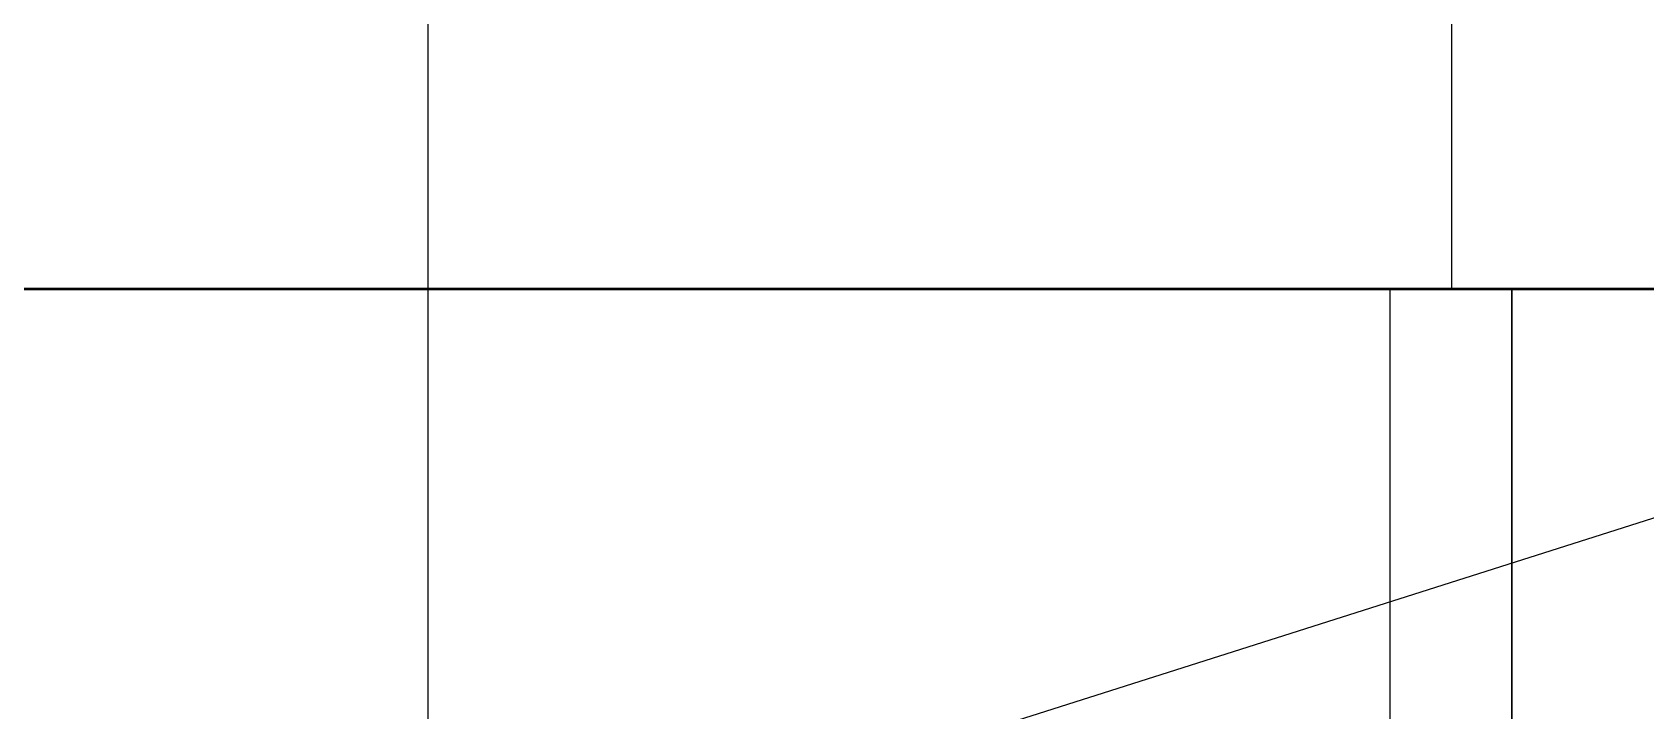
# Model space of a CAD drawing. Header units: millimetres. Extents: x 0 to 594, y 0 to 420.
# Drawn here: x 91.43 to 96.81, y 350.87 to 353.13 of the extents above; entities that cross this region are included whole.
import ezdxf

# ---------------------------------------------------------------- set-up
doc = ezdxf.new("R2010")
doc.units = ezdxf.units.MM
doc.linetypes.add('ISO02-TRAZOS', pattern=[3.75, 3, -0.75])
doc.linetypes.add('ISO04-TRAZO-PUNTO', pattern=[7.625, 6, -0.75, 0.125, -0.75])
for name, color, linetype, lineweight in [('01-VISIBLE', 7, 'CONTINUOUS', 50), ('02-OCULTA', 4, 'ISO02-TRAZOS', 25), ('03-EJE', 1, 'ISO04-TRAZO-PUNTO', 25), ('08-FINA', 5, 'CONTINUOUS', 25)]:
    doc.layers.add(name, color=color, linetype=linetype, lineweight=lineweight)

msp = doc.modelspace()

# ---------------------------------------------------------------- linework, layer by layer
at = {"layer": '01-VISIBLE'}
msp.add_lwpolyline([(91.3986, 352.2761), (91.4486, 352.2761), (91.4987, 352.2761), (91.5487, 352.2761), (91.5988, 352.2761), (91.6489, 352.2761), (91.6989, 352.2761), (91.749, 352.2761), (91.799, 352.2761), (91.8491, 352.2761), (91.8991, 352.2761), (91.9492, 352.2761), (91.9992, 352.2761), (92.0493, 352.2761), (92.0993, 352.2761), (92.1494, 352.2761), (92.1994, 352.2761), (92.2495, 352.2761), (92.2995, 352.2761), (92.3496, 352.2761), (92.3996, 352.2761), (92.4497, 352.2761), (92.4997, 352.2761), (92.5498, 352.2761), (92.5998, 352.2761), (92.6499, 352.2761), (92.6999, 352.2761), (92.75, 352.2761), (92.8001, 352.2761), (92.8501, 352.2761), (92.9002, 352.2761), (92.9502, 352.2761), (93.0003, 352.2761), (93.0503, 352.2761), (93.1004, 352.2761), (93.1504, 352.2761), (93.2005, 352.2761), (93.2505, 352.2761), (93.3006, 352.2761), (93.3506, 352.2761), (93.4007, 352.2761), (93.4507, 352.2761), (93.5008, 352.2761), (93.5508, 352.2761), (93.6009, 352.2761), (93.6509, 352.2761), (93.701, 352.2761), (93.751, 352.2761), (93.8011, 352.2761), (93.8511, 352.2761), (93.9012, 352.2761), (93.9513, 352.2761), (94.0013, 352.2761), (94.0514, 352.2761), (94.1014, 352.2761), (94.1515, 352.2761), (94.2015, 352.2761), (94.2516, 352.2761), (94.3016, 352.2761), (94.3517, 352.2761), (94.4017, 352.2761), (94.4518, 352.2761), (94.5018, 352.2761), (94.5519, 352.2761), (94.6019, 352.2761), (94.652, 352.2761), (94.702, 352.2761), (94.7521, 352.2761), (94.8021, 352.2761), (94.8522, 352.2761), (94.9022, 352.2761), (94.9523, 352.2761), (95.0023, 352.2761), (95.0524, 352.2761), (95.1024, 352.2761), (95.1525, 352.2761), (95.2026, 352.2761), (95.2526, 352.2761), (95.3027, 352.2761), (95.3527, 352.2761), (95.4028, 352.2761), (95.4528, 352.2761), (95.5029, 352.2761), (95.5529, 352.2761), (95.603, 352.2761), (95.653, 352.2761), (95.7031, 352.2761), (95.7531, 352.2761), (95.8032, 352.2761), (95.8532, 352.2761), (95.9033, 352.2761), (95.9533, 352.2761), (96.0034, 352.2761), (96.0534, 352.2761), (96.1035, 352.2761), (96.1535, 352.2761), (96.2036, 352.2761), (96.2536, 352.2761), (96.3037, 352.2761), (96.3538, 352.2761), (96.4038, 352.2761), (96.4539, 352.2761), (96.5039, 352.2761), (96.554, 352.2761), (96.604, 352.2761), (96.6541, 352.2761), (96.7041, 352.2761), (96.7542, 352.2761), (96.8042, 352.2761), (96.8543, 352.2761)], dxfattribs=at)
at = {"layer": '02-OCULTA'}
for p, q in [((96.16, 352.2761), (96.16, 353.6261)), ((95.955, 350.6561), (95.955, 352.2761)), ((96.36, 352.2761), (96.36, 348.1533)), ((96.36, 350.6561), (96.36, 352.2761))]:
    msp.add_line(p, q, dxfattribs=at)
for points in [[(96.16, 352.2761), (96.1099, 352.2761), (96.0597, 352.2761), (96.0096, 352.2761), (95.9594, 352.2761), (95.9093, 352.2761), (95.8591, 352.2761), (95.809, 352.2761), (95.7588, 352.2761), (95.7087, 352.2761), (95.6585, 352.2761), (95.6084, 352.2761), (95.5582, 352.2761), (95.5081, 352.2761), (95.4579, 352.2761), (95.4078, 352.2761), (95.3576, 352.2761), (95.3075, 352.2761), (95.2574, 352.2761), (95.2072, 352.2761), (95.1571, 352.2761), (95.1069, 352.2761), (95.0568, 352.2761), (95.0066, 352.2761), (94.9565, 352.2761), (94.9063, 352.2761), (94.8562, 352.2761), (94.806, 352.2761), (94.7559, 352.2761), (94.7057, 352.2761), (94.6556, 352.2761), (94.6054, 352.2761), (94.5553, 352.2761), (94.5051, 352.2761), (94.455, 352.2761), (94.4049, 352.2761), (94.3547, 352.2761), (94.3046, 352.2761), (94.2544, 352.2761), (94.2043, 352.2761), (94.1541, 352.2761), (94.104, 352.2761), (94.0538, 352.2761), (94.0037, 352.2761), (93.9535, 352.2761), (93.9034, 352.2761), (93.8532, 352.2761), (93.8031, 352.2761), (93.7529, 352.2761), (93.7028, 352.2761), (93.6526, 352.2761), (93.6025, 352.2761), (93.5524, 352.2761), (93.5022, 352.2761), (93.4521, 352.2761), (93.4019, 352.2761), (93.3518, 352.2761), (93.3016, 352.2761), (93.2515, 352.2761), (93.2013, 352.2761), (93.1512, 352.2761), (93.101, 352.2761), (93.0509, 352.2761), (93.0007, 352.2761), (92.9506, 352.2761), (92.9004, 352.2761), (92.8503, 352.2761), (92.8001, 352.2761), (92.75, 352.2761), (92.6999, 352.2761), (92.6497, 352.2761), (92.5996, 352.2761), (92.5494, 352.2761), (92.4993, 352.2761), (92.4491, 352.2761), (92.399, 352.2761), (92.3488, 352.2761), (92.2987, 352.2761), (92.2485, 352.2761), (92.1984, 352.2761), (92.1482, 352.2761), (92.0981, 352.2761), (92.0479, 352.2761), (91.9978, 352.2761), (91.9476, 352.2761), (91.8975, 352.2761), (91.8474, 352.2761), (91.7972, 352.2761), (91.7471, 352.2761), (91.6969, 352.2761), (91.6468, 352.2761), (91.5966, 352.2761), (91.5465, 352.2761), (91.4963, 352.2761), (91.4462, 352.2761), (91.396, 352.2761)], [(91.396, 352.2761), (91.4462, 352.2761), (91.4963, 352.2761), (91.5465, 352.2761), (91.5966, 352.2761), (91.6468, 352.2761), (91.6969, 352.2761), (91.7471, 352.2761), (91.7972, 352.2761), (91.8474, 352.2761), (91.8975, 352.2761), (91.9476, 352.2761), (91.9978, 352.2761), (92.0479, 352.2761), (92.0981, 352.2761), (92.1482, 352.2761), (92.1984, 352.2761), (92.2485, 352.2761), (92.2987, 352.2761), (92.3488, 352.2761), (92.399, 352.2761), (92.4491, 352.2761), (92.4993, 352.2761), (92.5494, 352.2761), (92.5996, 352.2761), (92.6497, 352.2761), (92.6999, 352.2761), (92.75, 352.2761), (92.8001, 352.2761), (92.8503, 352.2761), (92.9004, 352.2761), (92.9506, 352.2761), (93.0007, 352.2761), (93.0509, 352.2761), (93.101, 352.2761), (93.1512, 352.2761), (93.2013, 352.2761), (93.2515, 352.2761), (93.3016, 352.2761), (93.3518, 352.2761), (93.4019, 352.2761), (93.4521, 352.2761), (93.5022, 352.2761), (93.5524, 352.2761), (93.6025, 352.2761), (93.6526, 352.2761), (93.7028, 352.2761), (93.7529, 352.2761), (93.8031, 352.2761), (93.8532, 352.2761), (93.9034, 352.2761), (93.9535, 352.2761), (94.0037, 352.2761), (94.0538, 352.2761), (94.104, 352.2761), (94.1541, 352.2761), (94.2043, 352.2761), (94.2544, 352.2761), (94.3046, 352.2761), (94.3547, 352.2761), (94.4049, 352.2761), (94.455, 352.2761), (94.5051, 352.2761), (94.5553, 352.2761), (94.6054, 352.2761), (94.6556, 352.2761), (94.7057, 352.2761), (94.7559, 352.2761), (94.806, 352.2761), (94.8562, 352.2761), (94.9063, 352.2761), (94.9565, 352.2761), (95.0066, 352.2761), (95.0568, 352.2761), (95.1069, 352.2761), (95.1571, 352.2761), (95.2072, 352.2761), (95.2574, 352.2761), (95.3075, 352.2761), (95.3576, 352.2761), (95.4078, 352.2761), (95.4579, 352.2761), (95.5081, 352.2761), (95.5582, 352.2761), (95.6084, 352.2761), (95.6585, 352.2761), (95.7087, 352.2761), (95.7588, 352.2761), (95.809, 352.2761), (95.8591, 352.2761), (95.9093, 352.2761), (95.9594, 352.2761), (96.0096, 352.2761), (96.0597, 352.2761), (96.1099, 352.2761), (96.16, 352.2761)], [(96.36, 352.2761), (96.3099, 352.2761), (96.2597, 352.2761), (96.2096, 352.2761), (96.1594, 352.2761), (96.1093, 352.2761), (96.0592, 352.2761), (96.009, 352.2761), (95.9589, 352.2761), (95.9087, 352.2761), (95.8586, 352.2761), (95.8085, 352.2761), (95.7583, 352.2761), (95.7082, 352.2761), (95.6581, 352.2761), (95.6079, 352.2761), (95.5578, 352.2761), (95.5076, 352.2761), (95.4575, 352.2761), (95.4074, 352.2761), (95.3572, 352.2761), (95.3071, 352.2761), (95.2569, 352.2761), (95.2068, 352.2761), (95.1567, 352.2761), (95.1065, 352.2761), (95.0564, 352.2761), (95.0062, 352.2761), (94.9561, 352.2761), (94.906, 352.2761), (94.8558, 352.2761), (94.8057, 352.2761), (94.7556, 352.2761), (94.7054, 352.2761), (94.6553, 352.2761), (94.6051, 352.2761), (94.555, 352.2761), (94.5049, 352.2761), (94.4547, 352.2761), (94.4046, 352.2761), (94.3544, 352.2761), (94.3043, 352.2761), (94.2542, 352.2761), (94.204, 352.2761), (94.1539, 352.2761), (94.1038, 352.2761), (94.0536, 352.2761), (94.0035, 352.2761), (93.9533, 352.2761), (93.9032, 352.2761), (93.8531, 352.2761), (93.8029, 352.2761), (93.7528, 352.2761), (93.7026, 352.2761), (93.6525, 352.2761), (93.6024, 352.2761), (93.5522, 352.2761), (93.5021, 352.2761), (93.4519, 352.2761), (93.4018, 352.2761), (93.3517, 352.2761), (93.3015, 352.2761), (93.2514, 352.2761), (93.2013, 352.2761), (93.1511, 352.2761), (93.101, 352.2761), (93.0508, 352.2761), (93.0007, 352.2761), (92.9506, 352.2761), (92.9004, 352.2761), (92.8503, 352.2761), (92.8001, 352.2761), (92.75, 352.2761), (92.6999, 352.2761), (92.6497, 352.2761), (92.5996, 352.2761), (92.5494, 352.2761), (92.4993, 352.2761), (92.4492, 352.2761), (92.399, 352.2761), (92.3489, 352.2761), (92.2987, 352.2761), (92.2486, 352.2761), (92.1985, 352.2761), (92.1483, 352.2761), (92.0982, 352.2761), (92.0481, 352.2761), (91.9979, 352.2761), (91.9478, 352.2761), (91.8976, 352.2761), (91.8475, 352.2761), (91.7974, 352.2761), (91.7472, 352.2761), (91.6971, 352.2761), (91.6469, 352.2761), (91.5968, 352.2761), (91.5467, 352.2761), (91.4965, 352.2761), (91.4464, 352.2761), (91.3962, 352.2761)], [(91.3962, 352.2761), (91.4464, 352.2761), (91.4965, 352.2761), (91.5467, 352.2761), (91.5968, 352.2761), (91.6469, 352.2761), (91.6971, 352.2761), (91.7472, 352.2761), (91.7974, 352.2761), (91.8475, 352.2761), (91.8976, 352.2761), (91.9478, 352.2761), (91.9979, 352.2761), (92.0481, 352.2761), (92.0982, 352.2761), (92.1483, 352.2761), (92.1985, 352.2761), (92.2486, 352.2761), (92.2987, 352.2761), (92.3489, 352.2761), (92.399, 352.2761), (92.4492, 352.2761), (92.4993, 352.2761), (92.5494, 352.2761), (92.5996, 352.2761), (92.6497, 352.2761), (92.6999, 352.2761), (92.75, 352.2761), (92.8001, 352.2761), (92.8503, 352.2761), (92.9004, 352.2761), (92.9506, 352.2761), (93.0007, 352.2761), (93.0508, 352.2761), (93.101, 352.2761), (93.1511, 352.2761), (93.2013, 352.2761), (93.2514, 352.2761), (93.3015, 352.2761), (93.3517, 352.2761), (93.4018, 352.2761), (93.4519, 352.2761), (93.5021, 352.2761), (93.5522, 352.2761), (93.6024, 352.2761), (93.6525, 352.2761), (93.7026, 352.2761), (93.7528, 352.2761), (93.8029, 352.2761), (93.8531, 352.2761), (93.9032, 352.2761), (93.9533, 352.2761), (94.0035, 352.2761), (94.0536, 352.2761), (94.1038, 352.2761), (94.1539, 352.2761), (94.204, 352.2761), (94.2542, 352.2761), (94.3043, 352.2761), (94.3544, 352.2761), (94.4046, 352.2761), (94.4547, 352.2761), (94.5049, 352.2761), (94.555, 352.2761), (94.6051, 352.2761), (94.6553, 352.2761), (94.7054, 352.2761), (94.7556, 352.2761), (94.8057, 352.2761), (94.8558, 352.2761), (94.906, 352.2761), (94.9561, 352.2761), (95.0062, 352.2761), (95.0564, 352.2761), (95.1065, 352.2761), (95.1567, 352.2761), (95.2068, 352.2761), (95.2569, 352.2761), (95.3071, 352.2761), (95.3572, 352.2761), (95.4074, 352.2761), (95.4575, 352.2761), (95.5076, 352.2761), (95.5578, 352.2761), (95.6079, 352.2761), (95.6581, 352.2761), (95.7082, 352.2761), (95.7583, 352.2761), (95.8085, 352.2761), (95.8586, 352.2761), (95.9087, 352.2761), (95.9589, 352.2761), (96.009, 352.2761), (96.0592, 352.2761), (96.1093, 352.2761), (96.1594, 352.2761), (96.2096, 352.2761), (96.2597, 352.2761), (96.3099, 352.2761), (96.36, 352.2761)], [(96.36, 352.2761), (96.3099, 352.2761), (96.2597, 352.2761), (96.2096, 352.2761), (96.1594, 352.2761), (96.1093, 352.2761), (96.0592, 352.2761), (96.009, 352.2761), (95.9589, 352.2761), (95.9087, 352.2761), (95.8586, 352.2761), (95.8085, 352.2761), (95.7583, 352.2761), (95.7082, 352.2761), (95.6581, 352.2761), (95.6079, 352.2761), (95.5578, 352.2761), (95.5076, 352.2761), (95.4575, 352.2761), (95.4074, 352.2761), (95.3572, 352.2761), (95.3071, 352.2761), (95.2569, 352.2761), (95.2068, 352.2761), (95.1567, 352.2761), (95.1065, 352.2761), (95.0564, 352.2761), (95.0062, 352.2761), (94.9561, 352.2761), (94.906, 352.2761), (94.8558, 352.2761), (94.8057, 352.2761), (94.7556, 352.2761), (94.7054, 352.2761), (94.6553, 352.2761), (94.6051, 352.2761), (94.555, 352.2761), (94.5049, 352.2761), (94.4547, 352.2761), (94.4046, 352.2761), (94.3544, 352.2761), (94.3043, 352.2761), (94.2542, 352.2761), (94.204, 352.2761), (94.1539, 352.2761), (94.1038, 352.2761), (94.0536, 352.2761), (94.0035, 352.2761), (93.9533, 352.2761), (93.9032, 352.2761), (93.8531, 352.2761), (93.8029, 352.2761), (93.7528, 352.2761), (93.7026, 352.2761), (93.6525, 352.2761), (93.6024, 352.2761), (93.5522, 352.2761), (93.5021, 352.2761), (93.4519, 352.2761), (93.4018, 352.2761), (93.3517, 352.2761), (93.3015, 352.2761), (93.2514, 352.2761), (93.2013, 352.2761), (93.1511, 352.2761), (93.101, 352.2761), (93.0508, 352.2761), (93.0007, 352.2761), (92.9506, 352.2761), (92.9004, 352.2761), (92.8503, 352.2761), (92.8001, 352.2761), (92.75, 352.2761), (92.6999, 352.2761), (92.6497, 352.2761), (92.5996, 352.2761), (92.5494, 352.2761), (92.4993, 352.2761), (92.4492, 352.2761), (92.399, 352.2761), (92.3489, 352.2761), (92.2987, 352.2761), (92.2486, 352.2761), (92.1985, 352.2761), (92.1483, 352.2761), (92.0982, 352.2761), (92.0481, 352.2761), (91.9979, 352.2761), (91.9478, 352.2761), (91.8976, 352.2761), (91.8475, 352.2761), (91.7974, 352.2761), (91.7472, 352.2761), (91.6971, 352.2761), (91.6469, 352.2761), (91.5968, 352.2761), (91.5467, 352.2761), (91.4965, 352.2761), (91.4464, 352.2761), (91.3962, 352.2761)], [(91.3962, 352.2761), (91.4464, 352.2761), (91.4965, 352.2761), (91.5467, 352.2761), (91.5968, 352.2761), (91.6469, 352.2761), (91.6971, 352.2761), (91.7472, 352.2761), (91.7974, 352.2761), (91.8475, 352.2761), (91.8976, 352.2761), (91.9478, 352.2761), (91.9979, 352.2761), (92.0481, 352.2761), (92.0982, 352.2761), (92.1483, 352.2761), (92.1985, 352.2761), (92.2486, 352.2761), (92.2987, 352.2761), (92.3489, 352.2761), (92.399, 352.2761), (92.4492, 352.2761), (92.4993, 352.2761), (92.5494, 352.2761), (92.5996, 352.2761), (92.6497, 352.2761), (92.6999, 352.2761), (92.75, 352.2761), (92.8001, 352.2761), (92.8503, 352.2761), (92.9004, 352.2761), (92.9506, 352.2761), (93.0007, 352.2761), (93.0508, 352.2761), (93.101, 352.2761), (93.1511, 352.2761), (93.2013, 352.2761), (93.2514, 352.2761), (93.3015, 352.2761), (93.3517, 352.2761), (93.4018, 352.2761), (93.4519, 352.2761), (93.5021, 352.2761), (93.5522, 352.2761), (93.6024, 352.2761), (93.6525, 352.2761), (93.7026, 352.2761), (93.7528, 352.2761), (93.8029, 352.2761), (93.8531, 352.2761), (93.9032, 352.2761), (93.9533, 352.2761), (94.0035, 352.2761), (94.0536, 352.2761), (94.1038, 352.2761), (94.1539, 352.2761), (94.204, 352.2761), (94.2542, 352.2761), (94.3043, 352.2761), (94.3544, 352.2761), (94.4046, 352.2761), (94.4547, 352.2761), (94.5049, 352.2761), (94.555, 352.2761), (94.6051, 352.2761), (94.6553, 352.2761), (94.7054, 352.2761), (94.7556, 352.2761), (94.8057, 352.2761), (94.8558, 352.2761), (94.906, 352.2761), (94.9561, 352.2761), (95.0062, 352.2761), (95.0564, 352.2761), (95.1065, 352.2761), (95.1567, 352.2761), (95.2068, 352.2761), (95.2569, 352.2761), (95.3071, 352.2761), (95.3572, 352.2761), (95.4074, 352.2761), (95.4575, 352.2761), (95.5076, 352.2761), (95.5578, 352.2761), (95.6079, 352.2761), (95.6581, 352.2761), (95.7082, 352.2761), (95.7583, 352.2761), (95.8085, 352.2761), (95.8586, 352.2761), (95.9087, 352.2761), (95.9589, 352.2761), (96.009, 352.2761), (96.0592, 352.2761), (96.1093, 352.2761), (96.1594, 352.2761), (96.2096, 352.2761), (96.2597, 352.2761), (96.3099, 352.2761), (96.36, 352.2761)], [(95.955, 352.2761), (95.9049, 352.2761), (95.8548, 352.2761), (95.8048, 352.2761), (95.7547, 352.2761), (95.7046, 352.2761), (95.6545, 352.2761), (95.6045, 352.2761), (95.5544, 352.2761), (95.5043, 352.2761), (95.4542, 352.2761), (95.4041, 352.2761), (95.3541, 352.2761), (95.304, 352.2761), (95.2539, 352.2761), (95.2038, 352.2761), (95.1538, 352.2761), (95.1037, 352.2761), (95.0536, 352.2761), (95.0035, 352.2761), (94.9534, 352.2761), (94.9034, 352.2761), (94.8533, 352.2761), (94.8032, 352.2761), (94.7531, 352.2761), (94.703, 352.2761), (94.653, 352.2761), (94.6029, 352.2761), (94.5528, 352.2761), (94.5027, 352.2761), (94.4527, 352.2761), (94.4026, 352.2761), (94.3525, 352.2761), (94.3024, 352.2761), (94.2523, 352.2761), (94.2023, 352.2761), (94.1522, 352.2761), (94.1021, 352.2761), (94.052, 352.2761), (94.002, 352.2761), (93.9519, 352.2761), (93.9018, 352.2761), (93.8517, 352.2761), (93.8016, 352.2761), (93.7516, 352.2761), (93.7015, 352.2761), (93.6514, 352.2761), (93.6013, 352.2761), (93.5512, 352.2761), (93.5012, 352.2761), (93.4511, 352.2761), (93.401, 352.2761), (93.3509, 352.2761), (93.3009, 352.2761), (93.2508, 352.2761), (93.2007, 352.2761), (93.1506, 352.2761), (93.1005, 352.2761), (93.0505, 352.2761), (93.0004, 352.2761), (92.9503, 352.2761), (92.9002, 352.2761), (92.8502, 352.2761), (92.8001, 352.2761), (92.75, 352.2761), (92.6999, 352.2761), (92.6498, 352.2761), (92.5998, 352.2761), (92.5497, 352.2761), (92.4996, 352.2761), (92.4495, 352.2761), (92.3995, 352.2761), (92.3494, 352.2761), (92.2993, 352.2761), (92.2492, 352.2761), (92.1991, 352.2761), (92.1491, 352.2761), (92.099, 352.2761), (92.0489, 352.2761), (91.9988, 352.2761), (91.9488, 352.2761), (91.8987, 352.2761), (91.8486, 352.2761), (91.7985, 352.2761), (91.7484, 352.2761), (91.6984, 352.2761), (91.6483, 352.2761), (91.5982, 352.2761), (91.5481, 352.2761), (91.498, 352.2761), (91.448, 352.2761), (91.3979, 352.2761)], [(91.3979, 352.2761), (91.448, 352.2761), (91.498, 352.2761), (91.5481, 352.2761), (91.5982, 352.2761), (91.6483, 352.2761), (91.6984, 352.2761), (91.7484, 352.2761), (91.7985, 352.2761), (91.8486, 352.2761), (91.8987, 352.2761), (91.9488, 352.2761), (91.9988, 352.2761), (92.0489, 352.2761), (92.099, 352.2761), (92.1491, 352.2761), (92.1991, 352.2761), (92.2492, 352.2761), (92.2993, 352.2761), (92.3494, 352.2761), (92.3995, 352.2761), (92.4495, 352.2761), (92.4996, 352.2761), (92.5497, 352.2761), (92.5998, 352.2761), (92.6498, 352.2761), (92.6999, 352.2761), (92.75, 352.2761), (92.8001, 352.2761), (92.8502, 352.2761), (92.9002, 352.2761), (92.9503, 352.2761), (93.0004, 352.2761), (93.0505, 352.2761), (93.1005, 352.2761), (93.1506, 352.2761), (93.2007, 352.2761), (93.2508, 352.2761), (93.3009, 352.2761), (93.3509, 352.2761), (93.401, 352.2761), (93.4511, 352.2761), (93.5012, 352.2761), (93.5512, 352.2761), (93.6013, 352.2761), (93.6514, 352.2761), (93.7015, 352.2761), (93.7516, 352.2761), (93.8016, 352.2761), (93.8517, 352.2761), (93.9018, 352.2761), (93.9519, 352.2761), (94.002, 352.2761), (94.052, 352.2761), (94.1021, 352.2761), (94.1522, 352.2761), (94.2023, 352.2761), (94.2523, 352.2761), (94.3024, 352.2761), (94.3525, 352.2761), (94.4026, 352.2761), (94.4527, 352.2761), (94.5027, 352.2761), (94.5528, 352.2761), (94.6029, 352.2761), (94.653, 352.2761), (94.703, 352.2761), (94.7531, 352.2761), (94.8032, 352.2761), (94.8533, 352.2761), (94.9034, 352.2761), (94.9534, 352.2761), (95.0035, 352.2761), (95.0536, 352.2761), (95.1037, 352.2761), (95.1538, 352.2761), (95.2038, 352.2761), (95.2539, 352.2761), (95.304, 352.2761), (95.3541, 352.2761), (95.4041, 352.2761), (95.4542, 352.2761), (95.5043, 352.2761), (95.5544, 352.2761), (95.6045, 352.2761), (95.6545, 352.2761), (95.7046, 352.2761), (95.7547, 352.2761), (95.8048, 352.2761), (95.8548, 352.2761), (95.9049, 352.2761), (95.955, 352.2761)], [(96.8543, 352.2761), (96.8042, 352.2761), (96.7542, 352.2761), (96.7041, 352.2761), (96.6541, 352.2761), (96.604, 352.2761), (96.554, 352.2761), (96.5039, 352.2761), (96.4539, 352.2761), (96.4038, 352.2761), (96.3538, 352.2761), (96.3037, 352.2761), (96.2536, 352.2761), (96.2036, 352.2761), (96.1535, 352.2761), (96.1035, 352.2761), (96.0534, 352.2761), (96.0034, 352.2761), (95.9533, 352.2761), (95.9033, 352.2761), (95.8532, 352.2761), (95.8032, 352.2761), (95.7531, 352.2761), (95.7031, 352.2761), (95.653, 352.2761), (95.603, 352.2761), (95.5529, 352.2761), (95.5029, 352.2761), (95.4528, 352.2761), (95.4028, 352.2761), (95.3527, 352.2761), (95.3027, 352.2761), (95.2526, 352.2761), (95.2026, 352.2761), (95.1525, 352.2761), (95.1024, 352.2761), (95.0524, 352.2761), (95.0023, 352.2761), (94.9523, 352.2761), (94.9022, 352.2761), (94.8522, 352.2761), (94.8021, 352.2761), (94.7521, 352.2761), (94.702, 352.2761), (94.652, 352.2761), (94.6019, 352.2761), (94.5519, 352.2761), (94.5018, 352.2761), (94.4518, 352.2761), (94.4017, 352.2761), (94.3517, 352.2761), (94.3016, 352.2761), (94.2516, 352.2761), (94.2015, 352.2761), (94.1515, 352.2761), (94.1014, 352.2761), (94.0514, 352.2761), (94.0013, 352.2761), (93.9513, 352.2761), (93.9012, 352.2761), (93.8511, 352.2761), (93.8011, 352.2761), (93.751, 352.2761), (93.701, 352.2761), (93.6509, 352.2761), (93.6009, 352.2761), (93.5508, 352.2761), (93.5008, 352.2761), (93.4507, 352.2761), (93.4007, 352.2761), (93.3506, 352.2761), (93.3006, 352.2761), (93.2505, 352.2761), (93.2005, 352.2761), (93.1504, 352.2761), (93.1004, 352.2761), (93.0503, 352.2761), (93.0003, 352.2761), (92.9502, 352.2761), (92.9002, 352.2761), (92.8501, 352.2761), (92.8001, 352.2761), (92.75, 352.2761), (92.6999, 352.2761), (92.6499, 352.2761), (92.5998, 352.2761), (92.5498, 352.2761), (92.4997, 352.2761), (92.4497, 352.2761), (92.3996, 352.2761), (92.3496, 352.2761), (92.2995, 352.2761), (92.2495, 352.2761), (92.1994, 352.2761), (92.1494, 352.2761), (92.0993, 352.2761), (92.0493, 352.2761), (91.9992, 352.2761), (91.9492, 352.2761), (91.8991, 352.2761), (91.8491, 352.2761), (91.799, 352.2761), (91.749, 352.2761), (91.6989, 352.2761), (91.6489, 352.2761), (91.5988, 352.2761), (91.5487, 352.2761), (91.4987, 352.2761), (91.4486, 352.2761), (91.3986, 352.2761)], [(96.85, 352.2761), (96.8, 352.2761), (96.75, 352.2761), (96.7, 352.2761), (96.65, 352.2761), (96.6, 352.2761), (96.55, 352.2761), (96.5, 352.2761), (96.45, 352.2761), (96.4, 352.2761), (96.35, 352.2761), (96.3, 352.2761), (96.25, 352.2761), (96.2, 352.2761), (96.15, 352.2761), (96.1, 352.2761), (96.05, 352.2761), (96, 352.2761), (95.95, 352.2761), (95.9, 352.2761), (95.85, 352.2761), (95.8, 352.2761), (95.75, 352.2761), (95.7, 352.2761), (95.65, 352.2761), (95.6, 352.2761), (95.55, 352.2761), (95.5, 352.2761), (95.45, 352.2761), (95.4, 352.2761), (95.35, 352.2761), (95.3, 352.2761), (95.25, 352.2761), (95.2, 352.2761), (95.15, 352.2761), (95.1, 352.2761), (95.05, 352.2761), (95, 352.2761), (94.95, 352.2761), (94.9, 352.2761), (94.85, 352.2761), (94.8, 352.2761), (94.75, 352.2761), (94.7, 352.2761), (94.65, 352.2761), (94.6, 352.2761), (94.55, 352.2761), (94.5, 352.2761), (94.45, 352.2761), (94.4, 352.2761), (94.35, 352.2761), (94.3, 352.2761), (94.25, 352.2761), (94.2, 352.2761), (94.15, 352.2761), (94.1, 352.2761), (94.05, 352.2761), (94, 352.2761), (93.95, 352.2761), (93.9, 352.2761), (93.85, 352.2761), (93.8, 352.2761), (93.75, 352.2761), (93.7, 352.2761), (93.65, 352.2761), (93.6, 352.2761), (93.55, 352.2761), (93.5, 352.2761), (93.45, 352.2761), (93.4, 352.2761), (93.35, 352.2761), (93.3, 352.2761), (93.25, 352.2761), (93.2, 352.2761), (93.15, 352.2761), (93.1, 352.2761), (93.05, 352.2761), (93, 352.2761), (92.95, 352.2761), (92.9, 352.2761), (92.85, 352.2761), (92.8, 352.2761), (92.75, 352.2761), (92.7, 352.2761), (92.65, 352.2761), (92.6, 352.2761), (92.55, 352.2761), (92.5, 352.2761), (92.45, 352.2761), (92.4, 352.2761), (92.35, 352.2761), (92.3, 352.2761), (92.25, 352.2761), (92.2, 352.2761), (92.15, 352.2761), (92.1, 352.2761), (92.05, 352.2761), (92, 352.2761), (91.95, 352.2761), (91.9, 352.2761), (91.85, 352.2761), (91.8, 352.2761), (91.75, 352.2761), (91.7, 352.2761), (91.65, 352.2761), (91.6, 352.2761), (91.55, 352.2761), (91.5, 352.2761), (91.45, 352.2761), (91.4, 352.2761)], [(91.4, 352.2761), (91.45, 352.2761), (91.5, 352.2761), (91.55, 352.2761), (91.6, 352.2761), (91.65, 352.2761), (91.7, 352.2761), (91.75, 352.2761), (91.8, 352.2761), (91.85, 352.2761), (91.9, 352.2761), (91.95, 352.2761), (92, 352.2761), (92.05, 352.2761), (92.1, 352.2761), (92.15, 352.2761), (92.2, 352.2761), (92.25, 352.2761), (92.3, 352.2761), (92.35, 352.2761), (92.4, 352.2761), (92.45, 352.2761), (92.5, 352.2761), (92.55, 352.2761), (92.6, 352.2761), (92.65, 352.2761), (92.7, 352.2761), (92.75, 352.2761), (92.8, 352.2761), (92.85, 352.2761), (92.9, 352.2761), (92.95, 352.2761), (93, 352.2761), (93.05, 352.2761), (93.1, 352.2761), (93.15, 352.2761), (93.2, 352.2761), (93.25, 352.2761), (93.3, 352.2761), (93.35, 352.2761), (93.4, 352.2761), (93.45, 352.2761), (93.5, 352.2761), (93.55, 352.2761), (93.6, 352.2761), (93.65, 352.2761), (93.7, 352.2761), (93.75, 352.2761), (93.8, 352.2761), (93.85, 352.2761), (93.9, 352.2761), (93.95, 352.2761), (94, 352.2761), (94.05, 352.2761), (94.1, 352.2761), (94.15, 352.2761), (94.2, 352.2761), (94.25, 352.2761), (94.3, 352.2761), (94.35, 352.2761), (94.4, 352.2761), (94.45, 352.2761), (94.5, 352.2761), (94.55, 352.2761), (94.6, 352.2761), (94.65, 352.2761), (94.7, 352.2761), (94.75, 352.2761), (94.8, 352.2761), (94.85, 352.2761), (94.9, 352.2761), (94.95, 352.2761), (95, 352.2761), (95.05, 352.2761), (95.1, 352.2761), (95.15, 352.2761), (95.2, 352.2761), (95.25, 352.2761), (95.3, 352.2761), (95.35, 352.2761), (95.4, 352.2761), (95.45, 352.2761), (95.5, 352.2761), (95.55, 352.2761), (95.6, 352.2761), (95.65, 352.2761), (95.7, 352.2761), (95.75, 352.2761), (95.8, 352.2761), (95.85, 352.2761), (95.9, 352.2761), (95.95, 352.2761), (96, 352.2761), (96.05, 352.2761), (96.1, 352.2761), (96.15, 352.2761), (96.2, 352.2761), (96.25, 352.2761), (96.3, 352.2761), (96.35, 352.2761), (96.4, 352.2761), (96.45, 352.2761), (96.5, 352.2761), (96.55, 352.2761), (96.6, 352.2761), (96.65, 352.2761), (96.7, 352.2761), (96.75, 352.2761), (96.8, 352.2761), (96.85, 352.2761)]]:
    msp.add_lwpolyline(points, dxfattribs=at)
at = {"layer": '03-EJE'}
msp.add_line((92.75, 250), (92.75, 357.2761), dxfattribs=at)
at = {"layer": '08-FINA'}
msp.add_line((137.688, 364.5027), (92.75, 350.2147), dxfattribs=at)
msp.add_circle((95.4225, 356.9951), 8.0525, dxfattribs=at)

doc.saveas('drawing.dxf')
